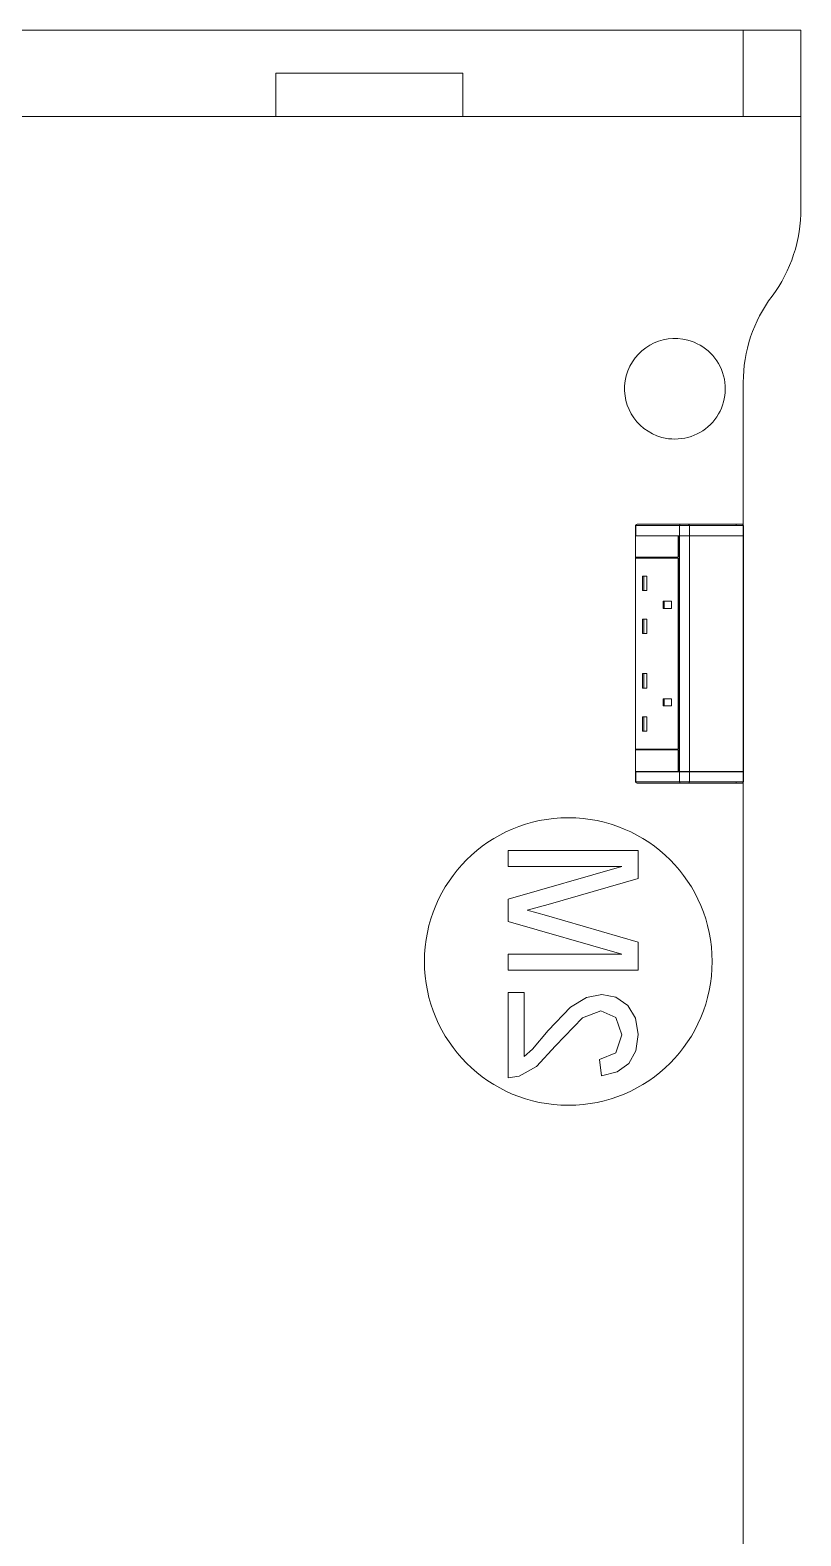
# Model space of a CAD drawing. Header units: millimetres. Extents: x 79795 to 317870, y -36033 to 97293.
# Drawn here: x 222176 to 222711, y 9943 to 10991 of the extents above; entities that cross this region are included whole.
import ezdxf

# ---------------------------------------------------------------- set-up
doc = ezdxf.new("R2010")
doc.units = ezdxf.units.MM
doc.header["$MEASUREMENT"] = 0
doc.layers.add('I-FURN', color=8, linetype='CONTINUOUS', lineweight=9)

msp = doc.modelspace()

# ---------------------------------------------------------------- linework, layer by layer
at = {"layer": 'I-FURN'}
for p, q in [((221911.3, 10990.6), (222711.3, 10990.6)), ((222711.3, 10990.6), (221911.3, 10990.6)), ((221911.3, 10990.6), (222711.3, 10990.6)), ((222671.3, 10990.6), (221951.3, 10990.6)), ((222711.3, 10990.6), (222671.3, 10990.6)), ((222671.3, 10990.6), (222671.3, 10930.6)), ((222671.3, 10990.6), (222671.3, 10930.6)), ((222711.3, 10990.6), (222711.3, 10930.6)), ((222711.3, 10990.6), (222711.3, 10930.6)), ((222711.3, 10866.7), (222711.3, 10990.6)), ((222711.3, 10990.6), (222711.3, 10866.7)), ((222346.3, 10960.6), (222476.3, 10960.6)), ((222476.3, 10960.6), (222346.3, 10960.6)), ((222346.3, 10960.6), (222346.3, 10930.6)), ((222346.3, 10930.6), (222346.3, 10960.6)), ((222476.3, 10960.6), (222476.3, 10930.6)), ((222476.3, 10960.6), (222476.3, 10930.6)), ((222346.3, 10930.6), (221911.3, 10930.6)), ((221951.3, 10930.6), (222671.3, 10930.6)), ((222476.3, 10930.6), (222346.3, 10930.6)), ((222711.3, 10930.6), (222476.3, 10930.6)), ((222671.3, 10930.6), (222711.3, 10930.6)), ((222671.3, 10646), (222671.3, 10745.6)), ((222671.3, 10745.6), (222671.3, 10646)), ((222596.3, 10624), (222596.3, 10639)), ((222596.3, 10639), (222626.1, 10639)), ((222596.5, 10646), (222596.5, 10639)), ((222596.5, 10646), (222596.7, 10646)), ((222596.5, 10646), (222596.5, 10639)), ((222596.5, 10639), (222596.5, 10646)), ((222596.5, 10639), (222596.7, 10639)), ((222596.5, 10638.9), (222596.5, 10475)), ((222596.7, 10646), (222627, 10646)), ((222596.7, 10646), (222596.7, 10639)), ((222596.7, 10639), (222627, 10639)), ((222596.8, 10646.8), (222596.9, 10646.8)), ((222627.8, 10647), (222597.5, 10647)), ((222627.8, 10647), (222597.5, 10647)), ((222626.1, 10639), (222626.1, 10624)), ((222626.3, 10624), (222626.3, 10638.9)), ((222626.3, 10638.9), (222627, 10638.9)), ((222627, 10646), (222633.9, 10646)), ((222627, 10646), (222627, 10639)), ((222627, 10639), (222633.9, 10639)), ((222633.9, 10638.9), (222627, 10638.9)), ((222627, 10638.9), (222627, 10475)), ((222627.8, 10647), (222666.4, 10647)), ((222633.3, 10647), (222627.8, 10647)), ((222670.3, 10647), (222633.3, 10647)), ((222633.9, 10646), (222671.3, 10646)), ((222633.9, 10646), (222633.9, 10639)), ((222633.9, 10639), (222671.3, 10639)), ((222671.3, 10638.9), (222633.9, 10638.9)), ((222633.9, 10638.9), (222633.9, 10475)), ((222666.4, 10647), (222666.4, 10646)), ((222666.4, 10647), (222670.3, 10647)), ((222671.3, 10646), (222671.3, 10639)), ((222671.3, 10638.9), (222671.3, 10475)), ((222671.4, 10639), (222671.4, 10646)), ((222671.4, 10475), (222671.4, 10638.9)), ((222626.1, 10624), (222596.3, 10624)), ((222596.3, 10623.5), (222626.1, 10623.5)), ((222596.3, 10490.5), (222596.3, 10623.5)), ((222596.7, 10623.5), (222596.7, 10624)), ((222626.1, 10623.5), (222626.1, 10490.5)), ((222626.3, 10490.5), (222626.3, 10623.5)), ((222601.3, 10610.9), (222601.3, 10600.9)), ((222601.3, 10610.9), (222604.2, 10610.9)), ((222602.1, 10610.9), (222602.1, 10600.9)), ((222604.2, 10610.9), (222604.2, 10600.9)), ((222601.3, 10600.9), (222604.2, 10600.9)), ((222615.7, 10593.4), (222615.7, 10588.4)), ((222621.4, 10593.4), (222615.7, 10593.4)), ((222615.7, 10588.4), (222621.4, 10588.4)), ((222616.4, 10593.4), (222616.4, 10588.4)), ((222621.4, 10588.4), (222621.4, 10593.4)), ((222601.3, 10580.9), (222601.3, 10570.9)), ((222601.3, 10580.9), (222604.2, 10580.9)), ((222602.1, 10580.9), (222602.1, 10570.9)), ((222604.2, 10580.9), (222604.2, 10570.9)), ((222601.3, 10570.9), (222604.2, 10570.9)), ((222601.3, 10543.1), (222601.3, 10533.1)), ((222601.3, 10543.1), (222604.2, 10543.1)), ((222602.1, 10543.1), (222602.1, 10533.1)), ((222604.2, 10543.1), (222604.2, 10533.1)), ((222601.3, 10533.1), (222604.2, 10533.1)), ((222615.7, 10525.6), (222615.7, 10520.6)), ((222615.7, 10525.6), (222621.4, 10525.6)), ((222616.4, 10525.6), (222616.4, 10520.6)), ((222621.4, 10525.6), (222621.4, 10520.6)), ((222615.7, 10520.6), (222621.4, 10520.6)), ((222601.3, 10513.1), (222601.3, 10503.1)), ((222601.3, 10513.1), (222604.2, 10513.1)), ((222601.3, 10503.1), (222604.2, 10503.1)), ((222602.1, 10513.1), (222602.1, 10503.1)), ((222604.2, 10513.1), (222604.2, 10503.1)), ((222596.3, 10490.5), (222626.1, 10490.5)), ((222596.3, 10490), (222626.1, 10490)), ((222596.3, 10475), (222596.3, 10490)), ((222596.7, 10490), (222596.7, 10490.5)), ((222626.1, 10490), (222626.1, 10475)), ((222626.3, 10475), (222626.3, 10490)), ((222626.1, 10475), (222596.3, 10475)), ((222596.5, 10474.9), (222596.5, 10467.9)), ((222596.7, 10474.9), (222596.5, 10474.9)), ((222596.5, 10474.9), (222596.5, 10467.9)), ((222596.5, 10474.9), (222596.5, 10467.9)), ((222596.7, 10467.9), (222596.7, 10474.9)), ((222627, 10474.9), (222596.7, 10474.9)), ((222626.1, 10475), (222628.6, 10475)), ((222627, 10475), (222626.3, 10475)), ((222627, 10475), (222633.9, 10475)), ((222627, 10467.9), (222627, 10474.9)), ((222633.9, 10474.9), (222627, 10474.9)), ((222633.9, 10475), (222671.3, 10475)), ((222633.9, 10467.9), (222633.9, 10474.9)), ((222671.3, 10474.9), (222633.9, 10474.9)), ((222671.3, 10467.9), (222671.3, 10474.9)), ((222671.4, 10467.9), (222671.4, 10474.9)), ((222596.7, 10467.9), (222596.5, 10467.9)), ((222627, 10467.9), (222596.7, 10467.9)), ((222596.9, 10467.1), (222596.8, 10467.2)), ((222597.5, 10466.9), (222627.8, 10466.9)), ((222597.5, 10466.9), (222627.8, 10466.9)), ((222633.9, 10467.9), (222627, 10467.9)), ((222666.4, 10466.9), (222627.8, 10466.9)), ((222627.8, 10466.9), (222633.3, 10466.9)), ((222633.3, 10466.9), (222670.3, 10466.9)), ((222671.3, 10467.9), (222633.9, 10467.9)), ((222666.4, 10467.9), (222666.4, 10466.9)), ((222670.3, 10466.9), (222666.4, 10466.9)), ((222670.3, 10466.9), (222670.4, 10466.9)), ((222671.3, 9635.6), (222671.3, 10467.9)), ((222671.3, 10467.9), (222671.3, 9635.6)), ((222598.2, 10420.2), (222507.8, 10420.2)), ((222507.8, 10420.2), (222507.8, 10408.9)), ((222598.2, 10400.7), (222598.2, 10420.2)), ((222507.8, 10408.9), (222586.9, 10408.9)), ((222586.9, 10408.9), (222507.8, 10386.2)), ((222535.6, 10382.5), (222598.2, 10400.7)), ((222507.8, 10386.2), (222507.8, 10370.8)), ((222521.2, 10378.5), (222535.6, 10382.5)), ((222534.5, 10374.8), (222521.2, 10378.5)), ((222507.8, 10370.8), (222586.9, 10348.1)), ((222598.2, 10356.3), (222534.5, 10374.8)), ((222598.2, 10336.8), (222598.2, 10356.3)), ((222586.9, 10348.1), (222507.8, 10348.1)), ((222507.8, 10348.1), (222507.8, 10336.8)), ((222507.8, 10336.8), (222598.2, 10336.8)), ((222519.1, 10321.3), (222507.8, 10321.3)), ((222507.8, 10321.3), (222507.8, 10262)), ((222519.1, 10276.9), (222519.1, 10321.3)), ((222562.3, 10317.9), (222551.2, 10311.2)), ((222573, 10319.9), (222562.3, 10317.9)), ((222582.8, 10318), (222573, 10319.9)), ((222591, 10312.4), (222582.8, 10318)), ((222551.2, 10311.2), (222535.7, 10295)), ((222559.5, 10303.7), (222572.3, 10308.6)), ((222572.3, 10308.6), (222582.7, 10304)), ((222582.7, 10304), (222586.9, 10292)), ((222596.4, 10303.6), (222591, 10312.4)), ((222535.7, 10295), (222524.8, 10282)), ((222540.7, 10284.2), (222559.5, 10303.7)), ((222598.2, 10292.2), (222596.4, 10303.6)), ((222527.6, 10270), (222540.7, 10284.2)), ((222586.9, 10292), (222582.8, 10279.4)), ((222596.6, 10280.8), (222598.2, 10292.2)), ((222524.8, 10282), (222519.1, 10276.9)), ((222582.8, 10279.4), (222571.4, 10274.7)), ((222571.4, 10274.7), (222572.8, 10263.4)), ((222591.7, 10272), (222596.6, 10280.8)), ((222507.8, 10262), (222515.6, 10263.2)), ((222515.6, 10263.2), (222527.6, 10270)), ((222572.8, 10263.4), (222583.7, 10266.1)), ((222583.7, 10266.1), (222591.7, 10272))]:
    msp.add_line(p, q, dxfattribs=at)
at = {"layer": 'I-FURN', "flags": 128}
for points in [[(222596.5, 10646), (222596.5, 10646.1), (222596.5, 10646.1), (222596.5, 10646.2), (222596.5, 10646.2), (222596.5, 10646.2), (222596.5, 10646.3), (222596.5, 10646.3), (222596.6, 10646.4), (222596.6, 10646.4), (222596.6, 10646.4), (222596.6, 10646.5), (222596.6, 10646.5), (222596.6, 10646.5)], [(222633.3, 10647), (222633.2, 10647), (222633.1, 10647), (222632.9, 10647), (222632.8, 10647), (222632.6, 10647), (222632.5, 10647), (222632.3, 10647), (222632.2, 10647), (222632, 10647), (222631.9, 10647), (222631.7, 10647), (222631.5, 10647), (222631.4, 10647), (222631.2, 10647), (222631.1, 10647), (222630.9, 10647), (222630.7, 10647), (222630.6, 10647), (222630.4, 10647), (222630.3, 10647), (222630.1, 10647), (222630, 10647), (222629.8, 10647), (222629.7, 10647), (222629.5, 10647), (222629.4, 10647), (222629.2, 10647), (222629.1, 10647), (222628.9, 10647), (222628.8, 10647), (222628.7, 10647), (222628.5, 10647), (222628.4, 10647), (222628.3, 10647), (222628.2, 10647), (222628.1, 10647), (222628, 10647), (222627.9, 10647), (222627.8, 10647)], [(222670.3, 10647), (222670.1, 10647), (222669.7, 10647), (222669.1, 10647), (222668.4, 10647), (222667.6, 10647), (222666.7, 10647), (222665.6, 10647), (222664.4, 10647), (222663, 10647), (222661.6, 10647), (222660, 10647), (222658.3, 10647), (222656.5, 10647), (222654.5, 10647), (222652.5, 10647), (222650.3, 10647), (222648.1, 10647), (222645.7, 10647), (222643.3, 10647), (222640.7, 10647), (222638.1, 10647), (222635.4, 10647), (222633.3, 10647)], [(222666.4, 10647), (222666.5, 10647), (222666.7, 10647), (222666.8, 10647), (222667, 10647), (222667.1, 10647), (222667.3, 10647), (222667.5, 10647), (222667.6, 10647), (222667.8, 10647), (222667.9, 10647), (222668.1, 10647), (222668.2, 10647), (222668.3, 10647), (222668.5, 10647), (222668.6, 10647), (222668.7, 10647), (222668.9, 10647), (222669, 10647), (222669.1, 10647), (222669.2, 10647), (222669.3, 10647), (222669.4, 10647), (222669.5, 10647), (222669.6, 10647), (222669.7, 10647), (222669.8, 10647), (222669.9, 10647), (222670, 10647), (222670, 10647), (222670.1, 10647), (222670.1, 10647), (222670.2, 10647), (222670.2, 10647), (222670.3, 10647), (222670.3, 10647), (222670.3, 10647), (222670.3, 10647), (222670.3, 10647), (222670.4, 10647)], [(222670.4, 10647), (222670.3, 10647), (222670.3, 10647)], [(222670.4, 10647), (222670.4, 10647), (222670.4, 10647), (222670.5, 10647), (222670.5, 10647), (222670.6, 10647), (222670.6, 10647), (222670.6, 10647), (222670.7, 10647), (222670.7, 10647), (222670.7, 10647), (222670.8, 10646.9), (222670.8, 10646.9), (222670.8, 10646.9), (222670.9, 10646.9), (222670.9, 10646.9), (222671, 10646.8), (222671, 10646.8), (222671, 10646.8), (222671, 10646.8), (222671.1, 10646.7), (222671.1, 10646.7), (222671.1, 10646.7), (222671.1, 10646.6), (222671.2, 10646.6), (222671.2, 10646.6), (222671.2, 10646.5), (222671.2, 10646.5), (222671.3, 10646.5), (222671.3, 10646.4), (222671.3, 10646.4), (222671.3, 10646.4), (222671.3, 10646.3), (222671.3, 10646.3), (222671.3, 10646.2), (222671.3, 10646.2), (222671.3, 10646.2), (222671.3, 10646.1), (222671.4, 10646.1), (222671.4, 10646.1), (222671.4, 10646)], [(222596.6, 10467.4), (222596.6, 10467.4), (222596.6, 10467.5), (222596.6, 10467.5), (222596.6, 10467.6), (222596.6, 10467.6), (222596.5, 10467.6), (222596.5, 10467.7), (222596.5, 10467.7), (222596.5, 10467.7), (222596.5, 10467.8), (222596.5, 10467.8), (222596.5, 10467.9), (222596.5, 10467.9), (222596.5, 10467.9)], [(222627.8, 10466.9), (222627.9, 10466.9), (222628, 10466.9), (222628.1, 10466.9), (222628.2, 10466.9), (222628.3, 10466.9), (222628.4, 10466.9), (222628.5, 10466.9), (222628.7, 10466.9), (222628.8, 10466.9), (222628.9, 10466.9), (222629.1, 10466.9), (222629.2, 10466.9), (222629.4, 10466.9), (222629.5, 10466.9), (222629.7, 10466.9), (222629.8, 10466.9), (222630, 10466.9), (222630.1, 10466.9), (222630.3, 10466.9), (222630.4, 10466.9), (222630.6, 10466.9), (222630.7, 10466.9), (222630.9, 10466.9), (222631.1, 10466.9), (222631.2, 10466.9), (222631.4, 10466.9), (222631.5, 10466.9), (222631.7, 10466.9), (222631.9, 10466.9), (222632, 10466.9), (222632.2, 10466.9), (222632.3, 10466.9), (222632.5, 10466.9), (222632.6, 10466.9), (222632.8, 10466.9), (222632.9, 10466.9), (222633.1, 10466.9), (222633.2, 10466.9), (222633.3, 10466.9)], [(222633.3, 10466.9), (222636.1, 10466.9), (222638.8, 10466.9), (222641.4, 10466.9), (222643.9, 10466.9), (222646.4, 10466.9), (222648.7, 10466.9), (222650.9, 10466.9), (222653, 10466.9), (222655.1, 10466.9), (222657, 10466.9), (222658.8, 10466.9), (222660.4, 10466.9), (222662, 10466.9), (222663.4, 10466.9), (222664.7, 10466.9), (222665.9, 10466.9), (222666.9, 10466.9), (222667.8, 10466.9), (222668.6, 10466.9), (222669.3, 10466.9), (222669.8, 10466.9), (222670.2, 10466.9), (222670.3, 10466.9)], [(222670.4, 10466.9), (222670.3, 10466.9), (222670.3, 10466.9), (222670.3, 10466.9), (222670.3, 10466.9), (222670.3, 10466.9), (222670.2, 10466.9), (222670.2, 10466.9), (222670.1, 10466.9), (222670.1, 10466.9), (222670, 10466.9), (222670, 10466.9), (222669.9, 10466.9), (222669.8, 10466.9), (222669.7, 10466.9), (222669.7, 10466.9), (222669.6, 10466.9), (222669.5, 10466.9), (222669.4, 10466.9), (222669.3, 10466.9), (222669.1, 10466.9), (222669, 10466.9), (222668.9, 10466.9), (222668.8, 10466.9), (222668.6, 10466.9), (222668.5, 10466.9), (222668.4, 10466.9), (222668.2, 10466.9), (222668.1, 10466.9), (222668, 10466.9), (222667.8, 10466.9), (222667.7, 10466.9), (222667.5, 10466.9), (222667.3, 10466.9), (222667.2, 10466.9), (222667, 10466.9), (222666.9, 10466.9), (222666.7, 10466.9), (222666.6, 10466.9), (222666.4, 10466.9), (222666.4, 10466.9)], [(222671.4, 10467.9), (222671.4, 10467.9), (222671.3, 10467.8), (222671.3, 10467.8), (222671.3, 10467.8), (222671.3, 10467.7), (222671.3, 10467.7), (222671.3, 10467.6), (222671.3, 10467.6), (222671.3, 10467.6), (222671.3, 10467.5), (222671.3, 10467.5), (222671.2, 10467.5), (222671.2, 10467.4), (222671.2, 10467.4), (222671.2, 10467.4), (222671.2, 10467.3), (222671.1, 10467.3), (222671.1, 10467.3), (222671.1, 10467.2), (222671, 10467.2), (222671, 10467.2), (222671, 10467.1), (222671, 10467.1), (222670.9, 10467.1), (222670.9, 10467.1), (222670.9, 10467.1), (222670.8, 10467), (222670.8, 10467), (222670.8, 10467), (222670.7, 10467), (222670.7, 10467), (222670.6, 10467), (222670.6, 10466.9), (222670.6, 10466.9), (222670.5, 10466.9), (222670.5, 10466.9), (222670.4, 10466.9), (222670.4, 10466.9), (222670.4, 10466.9), (222670.4, 10466.9)]]:
    msp.add_lwpolyline(points, dxfattribs=at)
at = {"layer": 'I-FURN'}
for centre, radius, start, end in [((222611.3, 10865.6), 100, 323.1301, 0.6256), ((222611.3, 10865.6), 100, 323.1301, 0.6256), ((222771.3, 10745.6), 100, 143.1301, 180), ((222771.3, 10745.6), 100, 143.1301, 180), ((222623.8, 10741.2), 35, 75, 255), ((222623.8, 10741.2), 35, 15, 75), ((222623.8, 10741.2), 35, 255, 14.7004), ((222549.7, 10342.9), 100, 90, 270), ((222549.7, 10342.9), 100, 270, 90)]:
    msp.add_arc(centre, radius, start, end, dxfattribs=at)
for centre, major_axis, ratio, start_param, end_param in [((222597.5, 10646), (0, 1), 0.819152, 0, 1.570796), ((222627.8, 10646), (0, -1), 0.819152, 3.141593, 4.712389), ((222633.3, 10646), (0, -1), 0.56467, 1.570796, 3.141593), ((222670.3, 10646), (0, -1), 0.998113, 1.570796, 3.141593), ((222597.5, 10467.9), (0, -1), 0.819152, 4.712389, 6.283185), ((222627.8, 10467.9), (0, -1), 0.819152, 4.712389, 6.283185), ((222633.3, 10467.9), (0, -1), 0.56467, 0, 1.570796), ((222670.3, 10467.9), (0, -1), 0.998113, 0, 1.570796)]:
    msp.add_ellipse(centre, major_axis=major_axis, ratio=ratio, start_param=start_param, end_param=end_param, dxfattribs=at)

doc.saveas('drawing.dxf')
